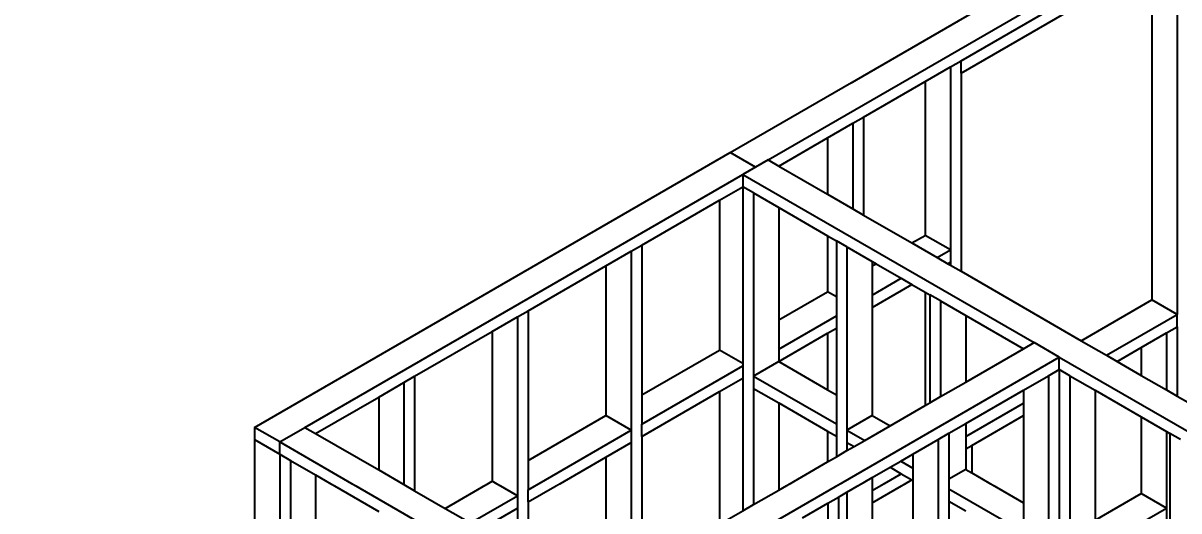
# Model space of a CAD drawing. Header units: millimetres. Extents: x 19458 to 19801, y 4351 to 4752.
# Drawn here: x 19600.588 to 19603.5, y 4524.349 to 4525.577 of the extents above; entities that cross this region are included whole.
import ezdxf

# ---------------------------------------------------------------- set-up
doc = ezdxf.new("R2010")
doc.units = ezdxf.units.MM
for name, color, linetype in [('cotas', 1, 'Continuous'), ('cotas @ 100', 1, 'Continuous'), ('cotas @ 95.9969', 1, 'Continuous')]:
    doc.layers.add(name, color=color, linetype=linetype)
doc.styles.add('century gothic', font='GOTHIC.TTF')
doc.dimstyles.new('ANOTATIVE 100 SMCONSTRUCCIONES', dxfattribs={"dimscale": 0, "dimtxt": 0.18, "dimasz": 0.15, "dimexe": 0.18, "dimexo": 0.09, "dimgap": 0.1, "dimtad": 1, "dimzin": 0, "dimdsep": 46, "dimtxsty": 'century gothic', "dimblk1": 'FLECHA1', "dimblk2": 'FLECHA1', "dimsah": 1, "dimcen": 0.18, "dimdle": 0.075, "dimclrd": 1, "dimclre": 1, "dimclrt": 2, "dimaunit": 1, "dimadec": 0, "dimazin": 0, "dimtfac": 0.75, "dimtix": 1, "dimtmove": 2, "dimatfit": 3, "dimfxl": 0.09, "dimtvp": 1.5, "dimtfill": 1, "dimtolj": 1, "dimtzin": 0, "dimarcsym": 0})

# ---------------------------------------------------------------- blocks, each defined once
blk = doc.blocks.new('FLECHA1')
at = {"color": 4}
blk.add_line((-0.24618, -0.24808), (0.24808, 0.25), dxfattribs=at)
at = {"color": 1}
blk.add_line((-1, 0), (0.49616, 0), dxfattribs=at)
blk = doc.blocks.new('*D1591')
at = {"layer": 'cotas', "color": 1, "lineweight": -2, "transparency": 16777216}
for p, q in [((19614.326, 4565.8448), (19614.326, 4580.8448)), ((19606.9836, 4550.8448), (19596.326, 4550.8448)), ((19614.326, 4548.4298), (19614.326, 4550.8448)), ((19606.5339, 4548.4298), (19596.326, 4548.4298)), ((19614.326, 4533.4298), (19614.326, 4518.4298))]:
    blk.add_line(p, q, dxfattribs=at)
at = {"layer": 'Defpoints', "color": 0, "transparency": 16777216}
for p in [(19614.326, 4550.8448), (19615.9836, 4550.8448), (19615.5339, 4548.4298)]:
    blk.add_point(p, dxfattribs=at)
at = {"layer": 'cotas', "color": 1, "lineweight": -2, "transparency": 16777216, "xscale": 15, "yscale": 15, "zscale": 15}
for p, rotation in [((19614.326, 4550.8448), 270), ((19614.326, 4548.4298), 90)]:
    blk.add_blockref('FLECHA1', p, dxfattribs=dict(at, rotation=rotation))
at = {"layer": 'cotas', "color": 2, "transparency": 16777216, "insert": (19594.9283, 4549.6373), "char_height": 18, "attachment_point": 5, "rotation": 90, "style": 'century gothic', "bg_fill": 3, "box_fill_scale": 1.1, "bg_fill_color": 256, "bg_fill_true_color": 13158600, "bg_fill_transparency": 0}
blk.add_mtext('\\A1;2.42', dxfattribs=at)
blk = doc.blocks.new('*D1618')
at = {"layer": 'cotas', "color": 1, "lineweight": -2, "transparency": 16777216}
for p, q in [((19614.326, 4565.2444), (19614.326, 4579.6439)), ((19607.3439, 4550.8448), (19597.0466, 4550.8448)), ((19614.326, 4548.4298), (19614.326, 4550.8448)), ((19606.8941, 4548.4298), (19597.0466, 4548.4298)), ((19614.326, 4534.0303), (19614.326, 4519.6307))]:
    blk.add_line(p, q, dxfattribs=at)
at = {"layer": 'Defpoints', "color": 0, "transparency": 16777216}
for p in [(19614.326, 4550.8448), (19615.9836, 4550.8448), (19615.5339, 4548.4298)]:
    blk.add_point(p, dxfattribs=at)
at = {"layer": 'cotas', "color": 1, "lineweight": -2, "transparency": 16777216, "xscale": 14.39953921474513, "yscale": 14.39953921474513, "zscale": 14.39953921474513}
for p, rotation in [((19614.326, 4550.8448), 270), ((19614.326, 4548.4298), 90)]:
    blk.add_blockref('FLECHA1', p, dxfattribs=dict(at, rotation=rotation))
at = {"layer": 'cotas', "color": 2, "transparency": 16777216, "insert": (19595.7049, 4549.6373), "char_height": 17.27945, "attachment_point": 5, "rotation": 90, "style": 'century gothic', "bg_fill": 3, "box_fill_scale": 1.1, "bg_fill_color": 256, "bg_fill_true_color": 13158600, "bg_fill_transparency": 0}
blk.add_mtext('\\A1;2.42', dxfattribs=at)
blk = doc.blocks.new('ISO GENERAL')
at = {"color": 250}
for p, q in [((-3.4713, 2.6391), (-1.822, 3.5913)), ((-3.3759, 2.6207), (-1.822, 3.5178)), ((-2.8897, 2.8704), (-2.3453, 3.1847)), ((-2.3453, 3.1537), (-2.3453, 2.2315)), ((-2.8897, 2.8393), (-2.4089, 3.1169)), ((-2.4089, 3.1169), (-2.4089, 2.2683)), ((-2.9802, 2.8181), (-2.9166, 2.8548)), ((-2.9166, 2.8548), (-2.8897, 2.8704)), ((-2.9166, 2.8548), (-2.9166, 2.3938)), ((-2.8897, 2.8393), (-2.8897, 2.8704)), ((-2.8897, 2.8393), (-2.8897, 2.34)), ((-3.1353, 2.7286), (-2.9802, 2.8181)), ((-2.9802, 2.8181), (-2.9802, 2.4305)), ((-3.2258, 2.6763), (-3.1622, 2.7131)), ((-3.1622, 2.7131), (-3.1353, 2.7286)), ((-3.1622, 2.7131), (-3.1622, 2.4973)), ((-3.1353, 2.7286), (-3.1353, 2.4818)), ((-3.349, 2.6052), (-3.2258, 2.6763)), ((-3.2258, 2.6763), (-3.2258, 2.534)), ((-4.6699, 1.9471), (-3.4713, 2.6391)), ((-3.4077, 2.6023), (-3.4713, 2.6391)), ((-3.3759, 2.6207), (-3.4077, 2.6023)), ((-3.3759, 2.6207), (-3.349, 2.6052)), ((-3.4077, 2.6023), (-3.4395, 2.584)), ((-3.349, 2.6052), (-3.2258, 2.534)), ((-4.5426, 1.9471), (-3.4395, 2.584)), ((-3.4395, 2.584), (-3.4395, 2.5529)), ((-3.4395, 2.584), (-2.7059, 2.1604)), ((-3.4982, 2.519), (-3.4395, 2.5529)), ((-3.4127, 2.5374), (-3.4395, 2.5529)), ((-3.4395, 2.5529), (-3.4395, 2.1079)), ((-3.4127, 2.5374), (-3.4127, 2.0763)), ((-3.4127, 2.5374), (-3.349, 2.5007)), ((-3.2258, 2.534), (-3.1622, 2.4973)), ((-3.6939, 2.4061), (-3.4982, 2.519)), ((-3.4982, 2.519), (-3.4982, 2.1418)), ((-3.349, 2.5007), (-3.349, 2.2176)), ((-3.349, 2.5007), (-3.2258, 2.4295)), ((-3.1622, 2.4973), (-3.1353, 2.4818)), ((-3.1353, 2.4818), (-3.0134, 2.4114)), ((-3.2258, 2.4295), (-3.2258, 2.2887)), ((-3.2258, 2.4295), (-3.2039, 2.4169)), ((-3.1771, 2.4014), (-3.2039, 2.4169)), ((-3.2039, 2.4169), (-3.2039, 2.2761)), ((-3.0134, 2.4114), (-2.9802, 2.4305)), ((-2.9166, 2.3938), (-2.9802, 2.4305)), ((-3.7844, 2.3538), (-3.7208, 2.3906)), ((-3.7208, 2.3906), (-3.6939, 2.4061)), ((-3.7208, 2.3906), (-3.7208, 1.9398)), ((-3.6939, 2.4061), (-3.6939, 2.0288)), ((-3.1771, 2.4014), (-3.1771, 1.9403)), ((-3.1771, 2.4014), (-3.1134, 2.3647)), ((-3.0134, 2.4114), (-2.9497, 2.3746)), ((-2.9497, 2.3746), (-2.9166, 2.3938)), ((-2.9166, 2.3938), (-2.9166, 2.3627)), ((-3.1134, 2.3647), (-3.1134, 2.3536)), ((-3.1134, 2.3647), (-3.1039, 2.3591)), ((-3.1134, 2.3536), (-3.1039, 2.3591)), ((-3.1039, 2.3591), (-3.0402, 2.3224)), ((-2.9497, 2.3746), (-2.9228, 2.3591)), ((-2.9228, 2.3591), (-2.9166, 2.3627)), ((-2.9228, 2.3591), (-2.9166, 2.3555)), ((-2.9166, 2.3627), (-2.9166, 2.3555)), ((-3.9801, 2.2408), (-3.7844, 2.3538)), ((-3.7844, 2.3538), (-3.7844, 1.9766)), ((-3.1134, 2.3536), (-3.1134, 2.2801)), ((-2.9166, 2.3555), (-2.8897, 2.34)), ((-2.8897, 2.34), (-2.5872, 2.1653)), ((-3.1134, 2.2801), (-3.0402, 2.3224)), ((-3.1134, 2.2491), (-3.0134, 2.3069)), ((-3.0402, 2.3224), (-3.0134, 2.3069)), ((-3.0134, 2.3069), (-2.9802, 2.2878)), ((-3.349, 2.2176), (-3.2258, 2.2887)), ((-3.2039, 2.2761), (-3.2258, 2.2887)), ((-3.2039, 2.2761), (-3.2039, 2.2279)), ((-3.1134, 2.2801), (-3.1134, 2.2491)), ((-2.9802, 2.2878), (-2.9802, 2.002)), ((-2.9802, 2.2878), (-2.9684, 2.2809)), ((-2.9415, 2.2654), (-2.9684, 2.2809)), ((-2.9684, 2.2809), (-2.9684, 2.0089)), ((-3.1134, 2.2491), (-3.1134, 1.9771)), ((-2.9415, 2.2654), (-2.9415, 2.0244)), ((-2.9415, 2.2654), (-2.8778, 2.2286)), ((-2.5872, 2.1653), (-2.4089, 2.2683)), ((-2.3453, 2.2315), (-2.4089, 2.2683)), ((-4.0706, 2.1886), (-4.007, 2.2253)), ((-4.007, 2.2253), (-3.9801, 2.2408)), ((-4.007, 2.2253), (-4.007, 1.7746)), ((-3.9801, 2.2408), (-3.9801, 1.8636)), ((-3.349, 2.1441), (-3.2039, 2.2279)), ((-3.349, 2.2176), (-3.349, 2.1441)), ((-3.2039, 2.2279), (-3.2039, 2.1968)), ((-2.8778, 2.2286), (-2.8778, 2.0611)), ((-2.8778, 2.2286), (-2.7328, 2.1449)), ((-2.5235, 2.1286), (-2.3453, 2.2315)), ((-2.3453, 2.2005), (-2.3453, 2.2315)), ((-4.2663, 2.0756), (-4.0706, 2.1886)), ((-4.0706, 2.1886), (-4.0706, 1.8113)), ((-3.349, 2.1131), (-3.2258, 2.1842)), ((-3.2258, 2.1842), (-3.2039, 2.1968)), ((-3.2258, 2.1842), (-3.2258, 2.0419)), ((-3.2039, 2.1968), (-3.2039, 2.0293)), ((-2.4358, 2.1482), (-2.3721, 2.185)), ((-2.3721, 2.185), (-2.3453, 2.2005)), ((-2.3721, 2.185), (-2.3721, 2.0412)), ((-2.3453, 2.2005), (-2.3453, 2.0257)), ((-2.7328, 2.1449), (-2.7059, 2.1604)), ((-2.6423, 2.1237), (-2.7059, 2.1604)), ((-2.5872, 2.1653), (-2.5235, 2.1286)), ((-3.6939, 2.0288), (-3.4982, 2.1418)), ((-3.4395, 2.1079), (-3.4982, 2.1418)), ((-3.349, 2.1441), (-3.349, 2.1131)), ((-2.8778, 2.0611), (-2.7328, 2.1449)), ((-2.5235, 2.1286), (-2.4967, 2.1131)), ((-2.4967, 2.1131), (-2.4358, 2.1482)), ((-2.4358, 2.1482), (-2.4358, 2.0779)), ((-3.809, 1.4501), (-2.6423, 2.1237)), ((-3.6939, 1.9554), (-3.4395, 2.1022)), ((-3.4395, 2.1079), (-3.4395, 2.1022)), ((-3.4395, 2.1022), (-3.4395, 2.0712)), ((-3.349, 2.1131), (-3.4127, 2.0763)), ((-3.349, 2.1131), (-3.2258, 2.0419)), ((-2.6423, 2.0926), (-2.6423, 2.1237)), ((-2.6423, 2.1237), (-1.779, 1.6252)), ((-2.4967, 2.1131), (-2.4358, 2.0779)), ((-4.2932, 2.0601), (-4.2663, 2.0756)), ((-4.2663, 2.0756), (-4.2663, 1.7876)), ((-3.4982, 2.0373), (-3.4395, 2.0712)), ((-3.4395, 2.0712), (-3.4395, 1.7368)), ((-3.4127, 2.0763), (-3.2039, 1.9558)), ((-3.4127, 2.0763), (-3.4127, 2.0453)), ((-2.7328, 2.0404), (-2.6691, 2.0771)), ((-2.6691, 2.0771), (-2.6423, 2.0926)), ((-2.6691, 2.0771), (-2.6691, 1.6264)), ((-2.6423, 2.0926), (-2.6423, 1.1268)), ((-2.6154, 2.0771), (-2.6423, 2.0926)), ((-2.6154, 2.0771), (-2.6154, 1.616)), ((-2.6154, 2.0771), (-2.5518, 2.0404)), ((-2.4358, 2.0779), (-2.3721, 2.0412)), ((-4.3568, 2.0233), (-4.2932, 2.0601)), ((-4.2932, 2.0601), (-4.2932, 1.8031)), ((-3.4127, 2.0453), (-3.349, 2.0086)), ((-3.4127, 2.0453), (-3.4127, 1.7524)), ((-3.2258, 2.0419), (-3.2039, 2.0293)), ((-2.9415, 2.0244), (-2.8778, 2.0611)), ((-2.8778, 1.9566), (-2.7328, 2.0404)), ((-2.7328, 2.0404), (-2.7328, 2.0078)), ((-2.5518, 2.0404), (-2.5518, 1.7136)), ((-2.5518, 2.0404), (-2.4358, 1.9734)), ((-2.3721, 2.0412), (-2.3453, 2.0257)), ((-4.5157, 1.9316), (-4.3568, 2.0233)), ((-4.3568, 2.0233), (-4.3568, 1.8398)), ((-3.6939, 1.9243), (-3.4982, 2.0373)), ((-3.6939, 2.0288), (-3.6939, 1.9554)), ((-3.4982, 2.0373), (-3.4982, 1.703)), ((-3.2039, 2.0293), (-3.2039, 1.9558)), ((-2.9684, 2.0089), (-2.9415, 2.0244)), ((-2.3453, 2.0257), (-2.3184, 2.0102)), ((-3.349, 2.0086), (-3.349, 1.7891)), ((-3.349, 2.0086), (-3.2258, 1.9374)), ((-3.0684, 1.9511), (-2.9802, 2.002)), ((-2.9802, 2.002), (-2.9684, 2.0089)), ((-2.8778, 1.924), (-2.7328, 2.0078)), ((-2.7328, 2.0078), (-2.7328, 1.9768)), ((-3.9801, 1.8636), (-3.7844, 1.9766)), ((-3.7208, 1.9398), (-3.7844, 1.9766)), ((-3.6939, 1.9243), (-3.6939, 1.9554)), ((-3.2039, 1.9558), (-3.2039, 1.9248)), ((-3.1134, 1.9771), (-3.1771, 1.9403)), ((-3.1321, 1.9143), (-3.0684, 1.9511)), ((-3.1134, 1.9771), (-3.0684, 1.9511)), ((-2.9205, 1.932), (-2.8778, 1.9566)), ((-2.8778, 1.9566), (-2.8778, 1.924)), ((-2.8629, 1.9017), (-2.7328, 1.9768)), ((-2.7328, 1.9768), (-2.7328, 1.7573)), ((-2.4358, 1.9734), (-2.4358, 1.7806)), ((-2.4358, 1.9734), (-2.3721, 1.9367)), ((-4.6062, 1.9104), (-4.6699, 1.9471)), ((-4.6699, 1.9471), (-4.6699, 1.9161)), ((-4.6062, 1.9104), (-4.5426, 1.9471)), ((-4.5426, 1.9471), (-4.5157, 1.9316)), ((-4.5157, 1.9316), (-4.3568, 1.8398)), ((-3.9801, 1.7901), (-3.7208, 1.9398)), ((-3.7208, 1.9398), (-3.7208, 1.9088)), ((-3.6939, 1.9243), (-3.6939, 1.59)), ((-3.2258, 1.9374), (-3.2258, 1.8602)), ((-3.2258, 1.9374), (-3.2039, 1.9248)), ((-3.2039, 1.9248), (-3.2039, 1.8729)), ((-3.1771, 1.9403), (-3.1321, 1.9143)), ((-3.1771, 1.9403), (-3.1771, 1.9093)), ((-2.9474, 1.9165), (-2.9205, 1.932)), ((-2.9205, 1.932), (-2.9205, 1.8164)), ((-2.8778, 1.924), (-2.8778, 1.893)), ((-2.3721, 1.9367), (-2.3721, 1.7438)), ((-2.3721, 1.9367), (-2.3635, 1.9317)), ((-2.3366, 1.9161), (-2.3635, 1.9317)), ((-2.3635, 1.9317), (-2.3635, 1.5441)), ((-4.6699, 1.9161), (-4.6062, 1.8793)), ((-4.6699, 1.9161), (-4.6699, 0.0185)), ((-4.6062, 1.8793), (-4.6062, 1.9104)), ((-4.6062, 1.9104), (-4.0045, 1.5629)), ((-3.7844, 1.8721), (-3.7208, 1.9088)), ((-3.7208, 1.9088), (-3.7208, 1.5745)), ((-3.1771, 1.9093), (-3.1589, 1.8988)), ((-3.1771, 1.9093), (-3.1771, 1.8884)), ((-3.1771, 1.8884), (-3.1589, 1.8988)), ((-3.1589, 1.8988), (-3.1321, 1.9143)), ((-3.011, 1.8797), (-2.9474, 1.9165)), ((-2.9474, 1.9165), (-2.9474, 1.4658)), ((-2.8778, 1.893), (-2.8629, 1.9017)), ((-2.8778, 1.893), (-2.8778, 1.8411)), ((-2.8629, 1.9017), (-2.8629, 1.8324)), ((-4.6062, 1.8793), (-4.5794, 1.8638)), ((-4.6062, 1.8793), (-4.6062, -0.0071)), ((-4.5794, 1.8638), (-4.5794, 0.0084)), ((-4.5794, 1.8638), (-4.5157, 1.8271)), ((-3.9801, 1.7591), (-3.7844, 1.8721)), ((-3.9801, 1.8636), (-3.9801, 1.7901)), ((-3.7844, 1.8721), (-3.7844, 1.5377)), ((-3.2258, 1.8602), (-3.2039, 1.8729)), ((-3.2039, 1.8729), (-3.1771, 1.8884)), ((-3.0416, 1.8621), (-3.011, 1.8797)), ((-3.011, 1.8797), (-3.011, 1.8445)), ((-4.3568, 1.8398), (-4.2932, 1.8031)), ((-3.349, 1.7891), (-3.2258, 1.8602)), ((-3.1134, 1.8206), (-3.0684, 1.8466)), ((-3.0684, 1.8466), (-3.0416, 1.8621)), ((-3.0684, 1.8466), (-3.0402, 1.8303)), ((-3.0416, 1.8621), (-3.011, 1.8445)), ((-3.011, 1.8445), (-3.011, 1.8134)), ((-2.8778, 1.8411), (-2.9205, 1.8164)), ((-2.8778, 1.8411), (-2.8629, 1.8324)), ((-4.5157, 1.8271), (-4.3568, 1.7353)), ((-4.5157, 1.8271), (-4.5157, 1.5544)), ((-4.189, 1.743), (-4.0706, 1.8113)), ((-4.007, 1.7746), (-4.0706, 1.8113)), ((-3.1771, 1.7839), (-3.1134, 1.8206)), ((-3.1134, 1.788), (-3.0402, 1.8303)), ((-3.1134, 1.8206), (-3.1134, 1.788)), ((-3.1134, 1.757), (-3.0134, 1.8148)), ((-3.0402, 1.8303), (-3.0134, 1.8148)), ((-3.0134, 1.8148), (-3.011, 1.8134)), ((-3.011, 1.8134), (-3.011, 1.5025)), ((-2.9205, 1.8164), (-2.9205, 1.7922)), ((-2.8629, 1.8324), (-2.7328, 1.7573)), ((-4.2932, 1.8031), (-4.2663, 1.7876)), ((-4.2663, 1.7876), (-4.189, 1.743)), ((-3.9801, 1.7591), (-3.9801, 1.7901)), ((-3.4127, 1.7524), (-3.349, 1.7891)), ((-3.1988, 1.7713), (-3.1771, 1.7839)), ((-3.1771, 1.7839), (-3.1771, 1.4482)), ((-3.1134, 1.788), (-3.1134, 1.757)), ((-2.9205, 1.7922), (-2.7328, 1.6838)), ((-2.9205, 1.7922), (-2.9205, 1.7612)), ((-2.5518, 1.7136), (-2.4358, 1.7806)), ((-2.3721, 1.7438), (-2.4358, 1.7806)), ((-4.1254, 1.7062), (-4.007, 1.7746)), ((-4.007, 1.7746), (-4.007, 1.7436)), ((-3.9801, 1.7591), (-3.9801, 1.6223)), ((-3.4395, 1.7368), (-3.4127, 1.7524)), ((-3.2893, 1.7191), (-3.2256, 1.7558)), ((-3.2256, 1.7558), (-3.1988, 1.7713)), ((-3.2256, 1.7558), (-3.2256, 1.3051)), ((-3.1988, 1.7713), (-3.1988, 1.3941)), ((-3.1134, 1.757), (-3.1134, 1.485)), ((-2.9205, 1.7612), (-2.8778, 1.7365)), ((-2.9205, 1.7612), (-2.9205, 1.5548)), ((-2.7328, 1.7573), (-2.7328, 1.6838)), ((-4.189, 1.743), (-4.1254, 1.7062)), ((-4.0706, 1.7068), (-4.007, 1.7436)), ((-4.007, 1.7436), (-4.007, 1.6379)), ((-3.4982, 1.703), (-3.4395, 1.7368)), ((-2.5408, 1.6465), (-2.3721, 1.7438)), ((-2.3721, 1.7438), (-2.3721, 1.7128))]:
    blk.add_line(p, q, dxfattribs=at)
blk = doc.blocks.new('*U1729')
at = {"layer": 'cotas @ 100'}
dim = blk.add_linear_dim(base=(19614.3260382735, 4550.8448237801), p1=(19615.5338597089, 4548.4298237801), p2=(19615.9836080801, 4550.8448237801), angle=90, dimstyle='ANOTATIVE 100 SMCONSTRUCCIONES', override={"dimscale": 100, "dimtix": 1, "dimtofl": 1, "dimtmove": 1, "dimatfit": 1}, dxfattribs=at)
dim.commit()
dim.dimension.update_dxf_attribs({"geometry": '*D1591', "text_midpoint": (19594.9283496263, 4549.6373237801)})
at = {"layer": 'cotas @ 95.9969'}
dim = blk.add_linear_dim(base=(19614.3260382735, 4550.8448237801), p1=(19615.5338597089, 4548.4298237801), p2=(19615.9836080801, 4550.8448237801), angle=90, dimstyle='ANOTATIVE 100 SMCONSTRUCCIONES', override={"dimscale": 95.996928, "dimtix": 1, "dimtofl": 1, "dimtmove": 1, "dimatfit": 1}, dxfattribs=at)
dim.commit()
dim.dimension.update_dxf_attribs({"geometry": '*D1618', "text_midpoint": (19595.7048530502, 4549.6373237801)})

msp = doc.modelspace()

# ---------------------------------------------------------------- block references
at = {"layer": 'cotas'}
msp.add_blockref('*U1729', (0, 0), dxfattribs=at)

# ---------------------------------------------------------------- next in the draw order: block references
at = {"color": 2}
msp.add_blockref('ISO GENERAL', (19605.8409, 4522.6118), dxfattribs=at)

doc.saveas('drawing.dxf')
